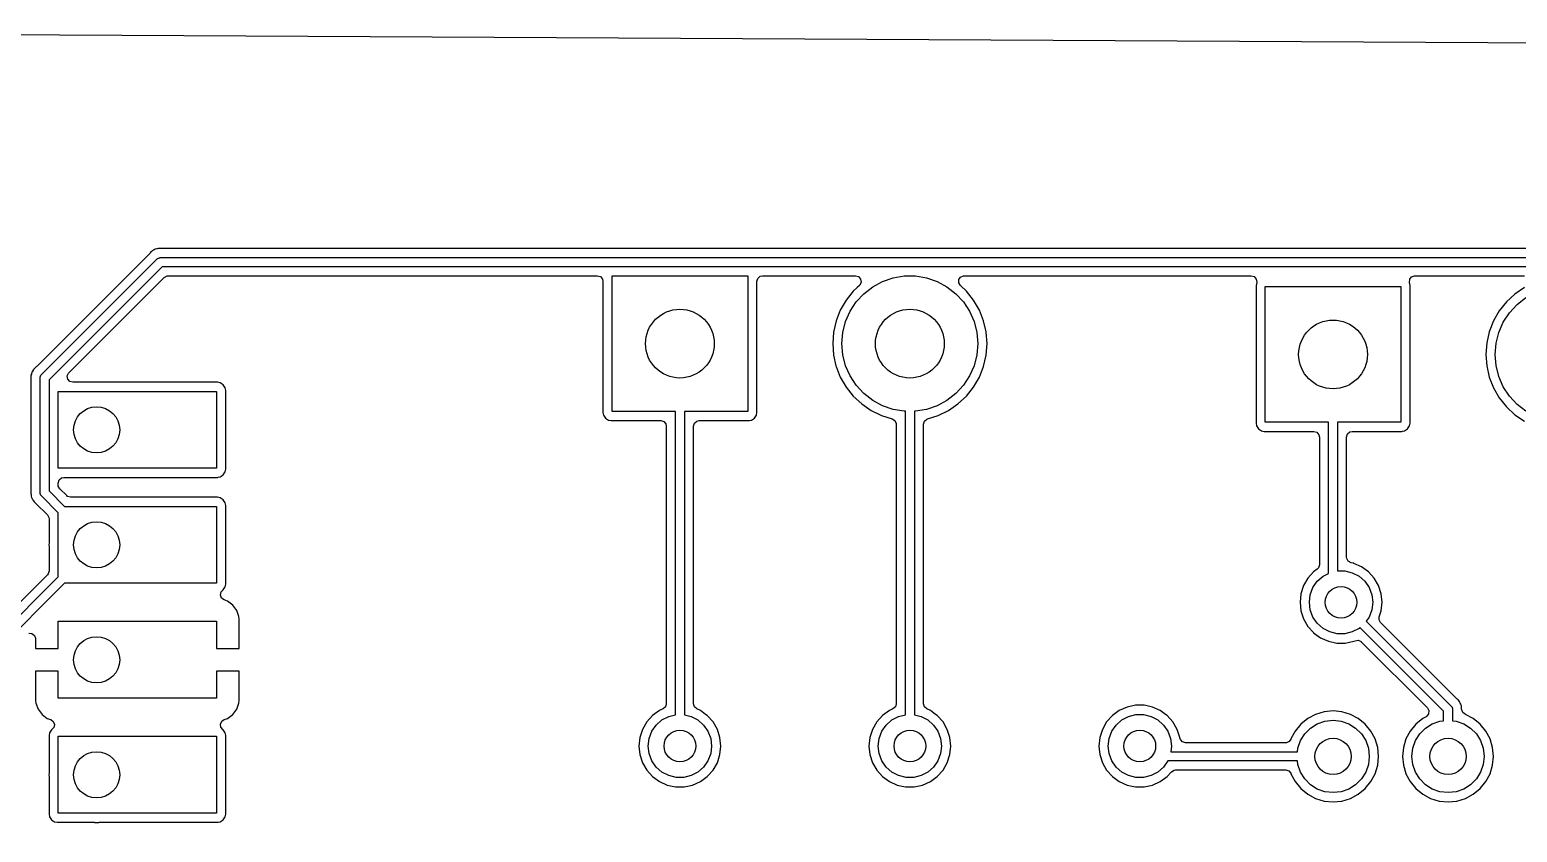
# Model space of a CAD drawing. Extents: x 148 to 304, y -194 to -124.
# Drawn here: x 171.36 to 204.22, y -141.27 to -123.55 of the extents above; entities that cross this region are included whole.
import ezdxf

# ---------------------------------------------------------------- set-up
doc = ezdxf.new("R2010")
doc.units = 0
doc.layers.add('BLACK', color=7, linetype='CONTINUOUS')

msp = doc.modelspace()

# ---------------------------------------------------------------- linework, layer by layer
at = {"layer": 'BLACK', "linetype": 'CONTINUOUS'}
for p, q in [((151.353963, -123.545501), (260.481167, -124.12907)), ((174.022949, -128.475398), (174.011679, -128.488348)), ((174.039048, -128.45408), (174.022949, -128.475398)), ((174.044942, -128.450431), (174.039048, -128.45408)), ((174.067336, -128.432693), (174.044942, -128.450431)), ((174.072237, -128.427792), (174.067336, -128.432693)), ((174.096674, -128.417001), (174.072237, -128.427792)), ((174.111854, -128.409), (174.096674, -128.417001)), ((174.134566, -128.394939), (174.111854, -128.409)), ((174.134572, -128.394936), (174.134566, -128.394939)), ((174.141379, -128.393664), (174.134572, -128.394936)), ((174.168665, -128.385215), (174.141379, -128.393664)), ((174.175006, -128.382415), (174.168665, -128.385215)), ((174.175007, -128.382415), (174.175006, -128.382415)), ((174.201696, -128.381181), (174.175007, -128.382415)), ((174.212332, -128.379947), (174.201696, -128.381181)), ((174.217151, -128.3795), (174.212332, -128.379947)), ((174.217156, -128.3795), (174.217151, -128.3795)), ((174.235196, -128.3795), (174.217156, -128.3795)), ((174.240921, -128.379368), (174.235196, -128.3795)), ((174.246973, -128.379088), (174.240921, -128.379368)), ((174.287236, -128.377227), (174.246973, -128.379088)), ((174.287239, -128.377227), (174.287236, -128.377227)), ((174.295011, -128.378311), (174.287239, -128.377227)), ((174.312139, -128.3795), (174.295011, -128.378311)), ((216.195195, -128.3795), (174.312139, -128.3795)), ((174.011679, -128.488348), (171.524986, -130.975041)), ((171.619289, -131.164289), (174.17429, -128.609289)), ((174.286421, -128.78), (171.79, -131.276421)), ((174.17429, -128.609289), (174.181477, -128.605626)), ((174.181477, -128.605626), (174.186221, -128.599098)), ((174.186221, -128.599098), (174.20849, -128.591862)), ((174.20849, -128.591862), (174.229357, -128.58123)), ((174.229357, -128.58123), (174.237328, -128.582492)), ((174.237328, -128.582492), (174.245, -128.58)), ((174.245, -128.58), (216.205, -128.58)), ((215.963578, -128.78), (174.286421, -128.78)), ((172.227152, -131.122819), (174.333153, -129.016819)), ((174.333153, -129.016819), (174.394476, -128.983334)), ((174.394476, -128.983334), (174.420834, -128.9805)), ((174.420834, -128.9805), (183.9005, -128.9805)), ((183.9005, -128.9805), (183.967539, -129.000185)), ((183.967539, -129.000185), (184.013294, -129.052989)), ((184.013294, -129.052989), (184.0245, -129.1045)), ((184.0245, -129.1045), (184.0245, -131.999752)), ((184.225, -131.98), (184.225, -128.98)), ((184.225, -128.98), (187.225, -128.98)), ((187.225, -128.98), (187.225, -131.98)), ((187.4255, -129.1045), (187.445185, -129.037461)), ((187.4255, -131.99975), (187.4255, -129.1045)), ((187.445185, -129.037461), (187.497989, -128.991706)), ((187.497989, -128.991706), (187.5495, -128.9805)), ((187.5495, -128.9805), (189.605031, -128.9805)), ((189.605031, -128.9805), (189.67207, -129.000185)), ((189.67207, -129.000185), (189.717825, -129.052989)), ((189.727769, -129.122147), (189.698744, -129.185703)), ((189.717825, -129.052989), (189.727769, -129.122147)), ((189.984578, -129.22425), (190.202457, -129.10634)), ((190.202457, -129.10634), (190.436772, -129.0259)), ((190.436772, -129.0259), (190.681131, -128.985123)), ((190.681131, -128.985123), (190.928869, -128.985123)), ((190.928869, -128.985123), (191.173228, -129.0259)), ((191.173228, -129.0259), (191.407543, -129.10634)), ((191.407543, -129.10634), (191.625422, -129.22425)), ((191.884873, -129.135371), (191.887248, -129.065541)), ((191.920626, -129.195397), (191.884873, -129.135371)), ((191.887248, -129.065541), (191.926998, -129.008081)), ((191.926998, -129.008081), (191.991504, -128.981233)), ((191.991504, -128.981233), (192.004969, -128.9805)), ((192.004969, -128.9805), (198.345534, -128.9805)), ((198.345534, -128.9805), (198.412573, -129.000185)), ((198.412573, -129.000185), (198.458328, -129.052989)), ((198.467151, -129.128691), (198.45318, -129.198927)), ((198.458328, -129.052989), (198.468272, -129.122147)), ((198.468272, -129.122147), (198.467151, -129.128691)), ((201.840209, -129.128691), (201.846436, -129.059099)), ((201.854179, -129.198927), (201.840209, -129.128691)), ((201.846436, -129.059099), (201.889299, -129.003922)), ((201.889299, -129.003922), (201.955189, -128.980678)), ((201.955189, -128.980678), (201.961826, -128.9805)), ((201.961826, -128.9805), (204.380517, -128.9805)), ((189.55495, -129.320123), (189.396041, -129.519388)), ((189.554951, -129.320121), (189.55495, -129.320123)), ((189.639285, -129.241872), (189.554951, -129.320121)), ((189.621289, -129.558681), (189.789078, -129.376414)), ((189.68938, -129.19539), (189.639285, -129.241872)), ((189.698744, -129.185703), (189.68938, -129.19539)), ((189.789078, -129.376414), (189.984578, -129.22425)), ((191.625422, -129.22425), (191.820922, -129.376414)), ((191.820922, -129.376414), (191.988711, -129.558681)), ((192.05505, -129.320123), (191.920626, -129.195397)), ((192.213959, -129.519388), (192.05505, -129.320123)), ((198.45318, -129.198927), (198.45318, -132.238432)), ((198.65368, -132.21868), (198.65368, -129.21868)), ((198.65368, -129.21868), (201.65368, -129.21868)), ((201.65368, -129.21868), (201.65368, -132.21868)), ((201.85418, -129.198929), (201.854179, -129.198927)), ((201.85418, -132.23843), (201.85418, -129.198929)), ((204.170462, -129.385448), (203.983632, -129.558801)), ((204.38105, -129.241872), (204.170462, -129.385448)), ((204.217758, -129.615094), (204.413258, -129.46293)), ((189.268608, -129.740109), (189.175492, -129.977362)), ((189.396041, -129.519388), (189.268608, -129.740109)), ((189.386274, -129.992951), (189.485789, -129.766079)), ((189.485789, -129.766079), (189.621289, -129.558681)), ((191.988711, -129.558681), (192.124211, -129.766079)), ((192.124211, -129.766079), (192.223726, -129.992951)), ((192.341393, -129.740112), (192.213959, -129.519388)), ((192.434508, -129.977363), (192.341393, -129.740112)), ((203.824721, -129.758068), (203.697288, -129.978789)), ((203.98363, -129.558803), (203.824721, -129.758068)), ((203.914469, -130.004759), (204.049969, -129.797361)), ((203.983632, -129.558801), (203.98363, -129.558803)), ((204.049969, -129.797361), (204.217758, -129.615094)), ((189.17549, -129.977369), (189.118777, -130.225845)), ((189.175492, -129.977362), (189.17549, -129.977369)), ((189.325458, -130.233108), (189.386274, -129.992951)), ((192.223726, -129.992951), (192.284542, -130.233108)), ((192.488986, -130.216049), (192.434508, -129.977363)), ((203.697288, -129.978789), (203.604172, -130.216042)), ((203.814954, -130.231631), (203.914469, -130.004759)), ((189.118777, -130.225845), (189.099732, -130.479995)), ((189.305, -130.48), (189.325458, -130.233108)), ((192.284542, -130.233108), (192.305, -130.48)), ((192.491222, -130.225845), (192.488986, -130.216049)), ((192.509946, -130.475706), (192.491222, -130.225845)), ((203.60417, -130.216049), (203.547457, -130.464525)), ((203.604172, -130.216042), (203.60417, -130.216049)), ((203.754138, -130.471788), (203.814954, -130.231631)), ((189.099732, -130.479995), (189.099732, -130.480004)), ((189.099732, -130.480004), (189.118777, -130.734154)), ((189.118777, -130.734154), (189.173254, -130.972834)), ((189.325458, -130.726892), (189.305, -130.48)), ((189.386274, -130.967049), (189.325458, -130.726892)), ((192.284542, -130.726892), (192.223726, -130.967049)), ((192.305, -130.48), (192.284542, -130.726892)), ((192.434508, -130.982637), (192.491222, -130.734157)), ((192.491222, -130.734157), (192.510268, -130.48)), ((192.510268, -130.48), (192.509946, -130.475706)), ((203.547457, -130.464525), (203.528412, -130.718675)), ((203.528412, -130.718675), (203.528412, -130.718684)), ((203.528412, -130.718684), (203.547457, -130.972834)), ((203.73368, -130.71868), (203.754138, -130.471788)), ((203.754138, -130.965572), (203.73368, -130.71868)), ((171.410343, -131.11152), (171.404228, -131.137517)), ((171.410345, -131.111515), (171.410343, -131.11152)), ((171.414259, -131.105802), (171.410345, -131.111515)), ((171.427578, -131.080533), (171.414259, -131.105802)), ((171.430083, -131.074067), (171.427578, -131.080533)), ((171.448085, -131.054319), (171.430083, -131.074066)), ((171.430083, -131.074066), (171.430083, -131.074067)), ((171.454746, -131.045911), (171.448085, -131.054319)), ((171.457827, -131.0422), (171.454746, -131.045911)), ((171.470574, -131.029453), (171.457827, -131.0422)), ((171.474522, -131.025318), (171.470574, -131.029453)), ((171.505767, -130.991044), (171.474522, -131.025318)), ((171.512035, -130.986312), (171.505767, -130.991044)), ((171.524986, -130.975041), (171.512035, -130.986312)), ((189.173254, -130.972834), (189.175492, -130.982637)), ((189.175492, -130.982637), (189.268607, -131.219888)), ((189.485789, -131.193921), (189.386274, -130.967049)), ((192.223726, -130.967049), (192.124211, -131.193921)), ((192.341393, -131.219888), (192.434508, -130.982637)), ((203.547457, -130.972834), (203.604072, -131.220882)), ((203.814954, -131.205729), (203.754138, -130.965572)), ((171.386206, -131.214141), (171.384621, -131.220877)), ((171.384621, -131.220877), (171.384621, -131.220882)), ((171.384621, -131.220882), (171.388311, -131.247333)), ((171.3895, -131.185751), (171.386206, -131.214141)), ((171.388311, -131.247333), (171.3895, -131.264464)), ((171.399151, -131.153913), (171.3895, -131.178826)), ((171.3895, -131.178826), (171.3895, -131.185751)), ((171.3895, -131.264464), (171.3895, -133.707861)), ((171.404228, -131.137517), (171.399151, -131.153913)), ((171.59, -131.235), (171.592493, -131.227326)), ((171.59, -133.775), (171.59, -131.235)), ((171.591231, -131.219357), (171.601861, -131.198492)), ((171.592493, -131.227326), (171.591231, -131.219357)), ((171.601861, -131.198492), (171.609098, -131.176221)), ((171.609098, -131.176221), (171.615626, -131.171478)), ((171.615626, -131.171478), (171.619289, -131.164289)), ((171.79, -131.276421), (171.79, -133.733578)), ((172.192095, -131.192853), (172.22112, -131.129297)), ((172.202039, -131.262011), (172.192095, -131.192853)), ((172.247794, -131.314815), (172.202039, -131.262011)), ((172.22112, -131.129297), (172.227152, -131.122819)), ((172.314833, -131.3345), (172.247794, -131.314815)), ((172.782299, -131.3345), (172.314833, -131.3345)), ((172.794453, -131.333903), (172.782299, -131.3345)), ((172.84, -131.329417), (172.794453, -131.333903)), ((172.885547, -131.333903), (172.84, -131.329417)), ((172.897701, -131.3345), (172.885547, -131.333903)), ((175.509748, -131.3345), (172.897701, -131.3345)), ((175.509752, -131.3345), (175.509748, -131.3345)), ((175.568229, -131.346131), (175.509752, -131.3345)), ((175.56823, -131.346132), (175.568229, -131.346131)), ((175.634552, -131.390447), (175.56823, -131.346132)), ((175.678867, -131.456769), (175.634552, -131.390447)), ((189.268607, -131.219888), (189.396041, -131.440612)), ((189.396041, -131.440612), (189.55495, -131.639877)), ((189.621289, -131.401319), (189.485789, -131.193921)), ((189.789078, -131.583586), (189.621289, -131.401319)), ((191.988711, -131.401319), (191.820922, -131.583586)), ((192.124211, -131.193921), (191.988711, -131.401319)), ((192.05505, -131.639877), (192.213959, -131.440612)), ((192.213959, -131.440612), (192.341393, -131.219888)), ((203.604072, -131.220882), (203.604172, -131.221317)), ((203.604172, -131.221317), (203.697287, -131.458568)), ((203.914469, -131.432601), (203.814954, -131.205729)), ((204.049969, -131.639999), (203.914469, -131.432601)), ((171.99, -133.235), (171.99, -131.535)), ((171.99, -131.535), (175.49, -131.535)), ((175.49, -131.535), (175.49, -133.235)), ((175.678868, -131.45677), (175.678867, -131.456769)), ((175.690499, -131.515247), (175.678868, -131.45677)), ((175.6905, -131.515249), (175.690499, -131.515247)), ((175.6905, -133.25475), (175.6905, -131.515249)), ((189.55495, -131.639877), (189.741783, -131.813232)), ((189.984578, -131.73575), (189.789078, -131.583586)), ((190.202457, -131.85366), (189.984578, -131.73575)), ((191.625422, -131.73575), (191.407543, -131.85366)), ((191.820922, -131.583586), (191.625422, -131.73575)), ((191.868217, -131.813232), (192.05505, -131.639877)), ((203.697287, -131.458568), (203.824721, -131.679292)), ((203.824721, -131.679292), (203.98363, -131.878557)), ((204.217758, -131.822266), (204.049969, -131.639999)), ((184.0245, -131.999752), (184.036131, -132.058229)), ((184.036131, -132.058229), (184.036132, -132.05823)), ((184.036132, -132.05823), (184.080447, -132.124552)), ((185.625, -131.98), (184.225, -131.98)), ((185.625, -138.678955), (185.625, -131.98)), ((187.225, -131.98), (185.825, -131.98)), ((185.825, -131.98), (185.825, -138.678955)), ((187.369552, -132.124552), (187.413867, -132.058231)), ((187.413867, -132.058231), (187.413867, -132.058229)), ((187.413867, -132.058229), (187.413868, -132.058229)), ((187.413868, -132.058229), (187.425499, -131.999752)), ((187.425499, -131.999752), (187.4255, -131.99975)), ((189.741783, -131.813232), (189.952366, -131.956805)), ((189.952366, -131.956805), (189.952371, -131.956807)), ((189.952371, -131.956807), (189.952372, -131.956808)), ((189.952372, -131.956808), (189.952373, -131.956809)), ((189.952373, -131.956809), (190.149856, -132.051911)), ((190.149856, -132.051911), (190.181996, -132.067389)), ((190.181996, -132.067389), (190.417051, -132.139894)), ((190.436772, -131.9341), (190.202457, -131.85366)), ((190.681131, -131.974877), (190.436772, -131.9341)), ((190.705, -131.974877), (190.681131, -131.974877)), ((190.705, -138.678955), (190.705, -131.974877)), ((190.928869, -131.974877), (190.905, -131.974877)), ((190.905, -131.974877), (190.905, -138.678955)), ((191.173228, -131.9341), (190.928869, -131.974877)), ((191.407543, -131.85366), (191.173228, -131.9341)), ((191.192942, -132.139895), (191.428004, -132.067389)), ((191.428004, -132.067389), (191.657634, -131.956805)), ((191.657634, -131.956805), (191.868217, -131.813232)), ((203.98363, -131.878557), (204.170463, -132.051912)), ((204.170463, -132.051912), (204.381046, -132.195485)), ((204.413258, -131.97443), (204.217758, -131.822266)), ((184.080447, -132.124552), (184.146769, -132.168867)), ((184.146769, -132.168867), (184.14677, -132.168868)), ((184.14677, -132.168868), (184.205247, -132.180499)), ((184.205247, -132.180499), (184.20525, -132.1805)), ((184.20525, -132.1805), (184.205252, -132.1805)), ((184.205252, -132.1805), (185.3005, -132.1805)), ((185.3005, -132.1805), (185.367539, -132.200185)), ((185.367539, -132.200185), (185.413294, -132.252989)), ((185.413294, -132.252989), (185.4245, -132.3045)), ((185.4245, -132.3045), (185.4245, -138.437545)), ((186.0255, -132.3045), (186.045185, -132.237461)), ((186.0255, -138.437545), (186.0255, -132.3045)), ((186.045185, -132.237461), (186.097989, -132.191706)), ((186.097989, -132.191706), (186.1495, -132.1805)), ((186.1495, -132.1805), (187.24475, -132.1805)), ((187.24475, -132.1805), (187.244751, -132.180499)), ((187.244751, -132.180499), (187.259568, -132.177552)), ((187.259568, -132.177552), (187.303229, -132.168868)), ((187.303229, -132.168868), (187.303229, -132.168867)), ((187.303229, -132.168867), (187.303231, -132.168867)), ((187.303231, -132.168867), (187.369552, -132.124552)), ((190.417051, -132.139894), (190.475309, -132.178463)), ((190.475309, -132.178463), (190.503467, -132.242408)), ((190.503467, -132.242408), (190.5045, -132.258384)), ((190.5045, -132.258384), (190.5045, -138.437545)), ((191.1055, -132.258384), (191.125185, -132.191345)), ((191.1055, -138.437545), (191.1055, -132.258384)), ((191.125185, -132.191345), (191.177989, -132.14559)), ((191.177989, -132.14559), (191.192942, -132.139895)), ((198.45318, -132.238432), (198.464811, -132.296909)), ((198.464811, -132.296909), (198.464812, -132.29691)), ((198.464812, -132.29691), (198.509127, -132.363232)), ((198.509127, -132.363232), (198.575449, -132.407547)), ((198.575449, -132.407547), (198.57545, -132.407548)), ((198.57545, -132.407548), (198.633927, -132.419179)), ((198.633927, -132.419179), (198.63393, -132.41918)), ((198.63393, -132.41918), (198.633932, -132.41918)), ((198.633932, -132.41918), (199.72918, -132.41918)), ((200.05368, -132.21868), (198.65368, -132.21868)), ((199.72918, -132.41918), (199.796219, -132.438865)), ((200.05368, -135.555235), (200.05368, -132.21868)), ((201.65368, -132.21868), (200.25368, -132.21868)), ((200.25368, -132.21868), (200.25368, -135.500104)), ((200.526669, -132.430386), (200.57818, -132.41918)), ((200.57818, -132.41918), (201.67343, -132.41918)), ((201.67343, -132.41918), (201.673431, -132.419179)), ((201.673431, -132.419179), (201.688248, -132.416232)), ((201.688248, -132.416232), (201.731909, -132.407548)), ((201.731909, -132.407548), (201.731909, -132.407547)), ((201.731909, -132.407547), (201.731911, -132.407547)), ((201.731911, -132.407547), (201.798232, -132.363232)), ((201.798232, -132.363232), (201.842547, -132.296911)), ((201.842547, -132.296911), (201.842547, -132.296909)), ((201.842547, -132.296909), (201.842548, -132.296909)), ((201.842548, -132.296909), (201.854179, -132.238432)), ((201.854179, -132.238432), (201.85418, -132.23843)), ((199.796219, -132.438865), (199.841974, -132.491669)), ((199.841974, -132.491669), (199.85318, -132.54318)), ((199.85318, -132.54318), (199.85318, -135.36517)), ((200.45418, -132.54318), (200.473865, -132.476141)), ((200.45418, -135.200364), (200.45418, -132.54318)), ((200.473865, -132.476141), (200.526669, -132.430386)), ((175.49, -133.235), (171.99, -133.235)), ((175.568231, -133.423867), (175.634552, -133.379552)), ((175.634552, -133.379552), (175.678867, -133.313231)), ((175.678867, -133.313231), (175.678867, -133.313229)), ((175.678867, -133.313229), (175.678868, -133.313229)), ((175.678868, -133.313229), (175.690499, -133.254752)), ((175.690499, -133.254752), (175.6905, -133.25475)), ((171.388312, -133.724988), (171.387227, -133.732765)), ((171.387227, -133.732765), (171.389368, -133.779079)), ((171.3895, -133.707861), (171.388312, -133.724988)), ((171.79, -133.733578), (172.131422, -134.075)), ((171.9905, -133.5595), (172.010185, -133.492461)), ((171.9905, -133.599167), (171.9905, -133.5595)), ((171.993334, -133.625525), (171.9905, -133.599167)), ((172.026819, -133.686848), (171.993334, -133.625525)), ((172.010185, -133.492461), (172.062989, -133.446706)), ((172.178152, -133.838181), (172.026819, -133.686848)), ((172.062989, -133.446706), (172.1145, -133.4355)), ((172.1145, -133.4355), (172.782299, -133.4355)), ((172.782299, -133.4355), (172.794453, -133.436097)), ((172.794453, -133.436097), (172.84, -133.440583)), ((172.84, -133.440583), (172.885547, -133.436097)), ((172.885547, -133.436097), (172.897701, -133.4355)), ((172.897701, -133.4355), (175.50975, -133.4355)), ((175.50975, -133.4355), (175.509751, -133.435499)), ((175.509751, -133.435499), (175.524568, -133.432552)), ((175.524568, -133.432552), (175.568229, -133.423868)), ((175.568229, -133.423868), (175.568229, -133.423867)), ((175.568229, -133.423867), (175.568231, -133.423867)), ((171.389368, -133.779079), (171.3895, -133.784804)), ((171.3895, -133.784804), (171.3895, -133.802842)), ((171.3895, -133.802842), (171.389947, -133.807671)), ((171.389947, -133.807671), (171.391181, -133.818305)), ((171.391181, -133.818305), (171.392415, -133.844992)), ((171.392415, -133.844992), (171.392416, -133.844997)), ((171.392416, -133.844997), (171.395214, -133.851334)), ((171.395214, -133.851334), (171.403664, -133.87862)), ((171.403664, -133.87862), (171.404937, -133.885429)), ((171.404937, -133.885429), (171.404937, -133.88543)), ((171.404937, -133.88543), (171.404939, -133.885433)), ((171.404939, -133.885433), (171.419001, -133.908146)), ((171.419001, -133.908146), (171.426997, -133.923315)), ((171.426997, -133.923315), (171.437794, -133.947765)), ((171.437794, -133.947765), (171.437795, -133.947766)), ((171.437795, -133.947766), (171.437796, -133.947768)), ((171.437796, -133.947768), (171.442689, -133.952661)), ((171.442689, -133.952661), (171.460435, -133.975065)), ((171.460435, -133.975065), (171.464077, -133.980948)), ((171.464077, -133.980948), (171.464079, -133.98095)), ((171.464079, -133.98095), (171.46408, -133.980951)), ((171.46408, -133.980951), (171.464081, -133.980952)), ((171.464081, -133.980952), (171.485028, -133.99677)), ((171.485028, -133.99677), (171.485396, -133.997048)), ((171.485396, -133.997048), (171.49835, -134.008321)), ((171.49835, -134.008321), (171.753181, -134.263152)), ((171.592493, -133.782673), (171.59, -133.775)), ((171.591231, -133.790643), (171.592493, -133.782673)), ((171.601861, -133.811507), (171.591231, -133.790643)), ((171.609098, -133.833779), (171.601861, -133.811507)), ((171.615626, -133.838521), (171.609098, -133.833779)), ((171.619289, -133.845711), (171.615626, -133.838521)), ((171.99, -134.216421), (171.619289, -133.845711)), ((172.198794, -133.854815), (172.178152, -133.838181)), ((172.265833, -133.8745), (172.198794, -133.854815)), ((172.782299, -133.8745), (172.265833, -133.8745)), ((172.794453, -133.873903), (172.782299, -133.8745)), ((172.84, -133.869417), (172.794453, -133.873903)), ((172.885547, -133.873903), (172.84, -133.869417)), ((172.897701, -133.8745), (172.885547, -133.873903)), ((175.509748, -133.8745), (172.897701, -133.8745)), ((175.509752, -133.8745), (175.509748, -133.8745)), ((175.568229, -133.886131), (175.509752, -133.8745)), ((175.56823, -133.886132), (175.568229, -133.886131)), ((175.634552, -133.930447), (175.56823, -133.886132)), ((175.678867, -133.996769), (175.634552, -133.930447)), ((175.678868, -133.99677), (175.678867, -133.996769)), ((175.690499, -134.055247), (175.678868, -133.99677)), ((175.6905, -134.055249), (175.690499, -134.055247)), ((175.6905, -135.79475), (175.6905, -134.055249)), ((171.753181, -134.263152), (171.786666, -134.324475)), ((171.786666, -134.324475), (171.7895, -134.350833)), ((171.7895, -134.350833), (171.7895, -134.867299)), ((171.99, -135.633578), (171.99, -134.216421)), ((172.131422, -134.075), (175.49, -134.075)), ((175.49, -134.075), (175.49, -135.775)), ((171.788903, -134.879453), (171.784417, -134.924999)), ((171.784417, -134.924999), (171.788903, -134.970545)), ((171.7895, -134.867299), (171.788903, -134.879453)), ((171.788903, -134.970545), (171.7895, -134.982699)), ((171.7895, -134.982699), (171.7895, -135.499166)), ((199.85318, -135.36517), (199.833495, -135.432209)), ((200.457141, -135.227298), (200.45418, -135.200364)), ((200.490917, -135.288461), (200.457141, -135.227298)), ((200.552399, -135.321654), (200.490917, -135.288461)), ((200.609802, -135.333855), (200.552399, -135.321654)), ((200.609807, -135.333857), (200.609802, -135.333855)), ((200.782729, -135.410848), (200.609807, -135.333857)), ((171.753181, -135.586847), (162.699986, -144.640041)), ((162.794289, -144.829289), (171.99, -135.633578)), ((171.769815, -135.566205), (171.753181, -135.586847)), ((171.7895, -135.499166), (171.769815, -135.566205)), ((199.597466, -135.662785), (199.502821, -135.826715)), ((199.724129, -135.522111), (199.597466, -135.662785)), ((199.802065, -135.465488), (199.724129, -135.522111)), ((199.833495, -135.432209), (199.802065, -135.465488)), ((199.806042, -135.730814), (199.932355, -135.618911)), ((199.932355, -135.618911), (200.05368, -135.555235)), ((200.25368, -135.500104), (200.414376, -135.500104)), ((200.414376, -135.500104), (200.578223, -135.540489)), ((200.578223, -135.540489), (200.727645, -135.618911)), ((200.727645, -135.618911), (200.853958, -135.730814)), ((200.782734, -135.410851), (200.782729, -135.410848)), ((200.93587, -135.522111), (200.782734, -135.410851)), ((200.935871, -135.522112), (200.93587, -135.522111)), ((201.062533, -135.662784), (200.935871, -135.522112)), ((201.157179, -135.826716), (201.062533, -135.662784)), ((172.131421, -135.775), (162.965, -144.941421)), ((175.49, -135.775), (172.131421, -135.775)), ((175.574031, -136.035327), (175.588883, -135.967054)), ((175.598448, -136.100791), (175.574031, -136.035327)), ((175.588883, -135.967054), (175.628826, -135.923377)), ((175.628826, -135.923377), (175.634552, -135.919552)), ((175.634552, -135.919552), (175.678867, -135.853231)), ((175.678867, -135.853231), (175.678867, -135.853229)), ((175.678867, -135.853229), (175.678868, -135.853229)), ((175.678868, -135.853229), (175.690499, -135.794752)), ((175.690499, -135.794752), (175.6905, -135.79475)), ((199.444326, -136.006744), (199.42454, -136.195)), ((199.444327, -136.00674), (199.444326, -136.006744)), ((199.502818, -135.826722), (199.444327, -136.00674)), ((199.502821, -135.826715), (199.502818, -135.826722)), ((199.63, -136.195), (199.650341, -136.027479)), ((199.650341, -136.027479), (199.710181, -135.869694)), ((199.710181, -135.869694), (199.806042, -135.730814)), ((200.853958, -135.730814), (200.949819, -135.869694)), ((200.949819, -135.869694), (201.009659, -136.027479)), ((201.009659, -136.027479), (201.03, -136.195)), ((201.215674, -136.006744), (201.157179, -135.826716)), ((201.23546, -136.195), (201.215674, -136.006744)), ((175.654381, -136.142663), (175.598448, -136.100791)), ((175.732087, -136.171646), (175.654381, -136.142663)), ((175.732093, -136.171649), (175.732087, -136.171646)), ((175.847187, -136.257809), (175.732093, -136.171649)), ((175.84719, -136.257812), (175.847187, -136.257809)), ((175.93335, -136.372906), (175.84719, -136.257812)), ((199.42454, -136.195), (199.444326, -136.383256)), ((199.650341, -136.362521), (199.63, -136.195)), ((199.710181, -136.520306), (199.650341, -136.362521)), ((201.009659, -136.362521), (200.949819, -136.520306)), ((201.03, -136.195), (201.009659, -136.362521)), ((201.215674, -136.383256), (201.23546, -136.195)), ((171.99, -137.215), (171.99, -136.615)), ((171.99, -136.615), (175.49, -136.615)), ((175.49, -136.615), (175.49, -137.215)), ((175.933354, -136.372913), (175.93335, -136.372906)), ((175.983596, -136.50762), (175.933354, -136.372913)), ((175.983598, -136.507627), (175.983596, -136.50762)), ((175.989999, -136.567155), (175.983598, -136.507627)), ((175.99, -136.567172), (175.989999, -136.567155)), ((175.99, -137.215), (175.99, -136.567172)), ((199.444326, -136.383256), (199.444327, -136.383259)), ((199.444327, -136.383259), (199.502818, -136.563277)), ((199.502818, -136.563277), (199.502821, -136.563284)), ((199.502821, -136.563284), (199.597467, -136.727216)), ((199.806042, -136.659186), (199.710181, -136.520306)), ((199.932355, -136.771089), (199.806042, -136.659186)), ((200.949819, -136.520306), (200.887301, -136.610879)), ((200.887301, -136.610879), (202.76439, -138.487969)), ((201.169105, -136.581296), (201.172339, -136.516624)), ((201.20259, -136.642619), (201.169105, -136.581296)), ((201.172339, -136.516624), (201.215674, -136.383256)), ((202.885328, -138.325357), (201.20259, -136.642619)), ((171.339642, -136.878167), (171.409334, -136.883151)), ((171.409334, -136.883151), (171.465267, -136.925023)), ((171.465267, -136.925023), (171.489684, -136.990487)), ((171.489684, -136.990487), (171.49, -136.999333)), ((171.49, -136.999333), (171.49, -137.215)), ((199.597467, -136.727216), (199.71908, -136.86228)), ((199.71908, -136.86228), (199.724129, -136.867888)), ((199.724129, -136.867888), (199.877265, -136.979148)), ((199.877265, -136.979148), (199.87727, -136.979151)), ((199.87727, -136.979151), (200.050192, -137.056142)), ((200.081777, -136.849511), (199.932355, -136.771089)), ((200.245624, -136.889896), (200.081777, -136.849511)), ((200.414376, -136.889896), (200.245624, -136.889896)), ((200.578223, -136.849511), (200.414376, -136.889896)), ((200.727645, -136.771089), (200.578223, -136.849511)), ((200.747275, -136.753697), (200.727645, -136.771089)), ((202.59368, -138.600101), (200.747275, -136.753697)), ((171.49, -137.215), (171.99, -137.215)), ((175.49, -137.215), (175.99, -137.215)), ((200.050192, -137.056142), (200.050197, -137.056144)), ((200.050197, -137.056144), (200.235354, -137.0955)), ((200.235354, -137.0955), (200.235355, -137.0955)), ((200.235355, -137.0955), (200.424644, -137.0955)), ((200.424644, -137.0955), (200.424646, -137.0955)), ((200.424646, -137.0955), (200.609803, -137.056144)), ((200.609803, -137.056144), (200.640144, -137.042634)), ((200.640144, -137.042634), (200.709394, -137.033349)), ((200.709394, -137.033349), (200.772671, -137.062977)), ((200.772671, -137.062977), (200.778262, -137.068233)), ((200.778262, -137.068233), (202.236959, -138.52693)), ((171.49, -137.715), (171.49, -138.362844)), ((171.99, -137.715), (171.49, -137.715)), ((171.99, -138.315), (171.99, -137.715)), ((175.99, -137.715), (175.49, -137.715)), ((175.49, -137.715), (175.49, -138.315)), ((175.99, -138.362827), (175.99, -137.715)), ((175.49, -138.315), (171.99, -138.315)), ((202.898282, -138.33663), (202.885328, -138.325357)), ((202.919597, -138.352726), (202.898282, -138.33663)), ((171.49, -138.362844), (171.496401, -138.422372)), ((171.496401, -138.422372), (171.496403, -138.422379)), ((171.496403, -138.422379), (171.546645, -138.557086)), ((171.546645, -138.557086), (171.546649, -138.557093)), ((171.546649, -138.557093), (171.632809, -138.672187)), ((171.632809, -138.672187), (171.632812, -138.67219)), ((171.632812, -138.67219), (171.747906, -138.75835)), ((175.732093, -138.75835), (175.847187, -138.67219)), ((175.847187, -138.67219), (175.84719, -138.672187)), ((175.84719, -138.672187), (175.93335, -138.557093)), ((175.93335, -138.557093), (175.933354, -138.557086)), ((175.933354, -138.557086), (175.983596, -138.422379)), ((175.983596, -138.422379), (175.983598, -138.422372)), ((175.983598, -138.422372), (175.989999, -138.362844)), ((175.989999, -138.362844), (175.99, -138.362827)), ((185.272265, -138.585851), (185.119129, -138.697111)), ((185.27227, -138.585848), (185.272265, -138.585851)), ((185.350936, -138.550824), (185.27227, -138.585848)), ((185.352011, -138.550339), (185.350936, -138.550824)), ((185.404815, -138.504584), (185.352011, -138.550339)), ((185.4245, -138.437545), (185.404815, -138.504584)), ((186.025506, -138.438725), (186.0255, -138.437545)), ((186.045827, -138.505574), (186.025506, -138.438725)), ((186.099064, -138.550824), (186.045827, -138.505574)), ((186.177729, -138.585848), (186.099064, -138.550824)), ((186.177734, -138.585851), (186.177729, -138.585848)), ((186.293373, -138.669868), (186.177734, -138.585851)), ((186.330871, -138.697112), (186.293373, -138.669868)), ((190.352265, -138.585851), (190.199129, -138.697111)), ((190.35227, -138.585848), (190.352265, -138.585851)), ((190.430936, -138.550824), (190.35227, -138.585848)), ((190.432011, -138.550339), (190.430936, -138.550824)), ((190.484815, -138.504584), (190.432011, -138.550339)), ((190.5045, -138.437545), (190.484815, -138.504584)), ((191.105506, -138.438725), (191.1055, -138.437545)), ((191.125827, -138.505574), (191.105506, -138.438725)), ((191.179064, -138.550824), (191.125827, -138.505574)), ((191.257729, -138.585848), (191.179064, -138.550824)), ((191.257734, -138.585851), (191.257729, -138.585848)), ((191.373373, -138.669868), (191.257734, -138.585851)), ((191.410871, -138.697112), (191.373373, -138.669868)), ((195.432265, -138.585851), (195.279129, -138.697111)), ((195.43227, -138.585848), (195.432265, -138.585851)), ((195.605192, -138.508857), (195.43227, -138.585848)), ((195.605197, -138.508855), (195.605192, -138.508857)), ((195.757897, -138.476398), (195.605197, -138.508855)), ((195.790354, -138.4695), (195.757897, -138.476398)), ((195.979646, -138.4695), (195.790354, -138.4695)), ((196.019001, -138.477865), (195.979646, -138.4695)), ((196.164802, -138.508855), (196.019001, -138.477865)), ((196.164807, -138.508857), (196.164802, -138.508855)), ((196.337729, -138.585848), (196.164807, -138.508857)), ((196.337734, -138.585851), (196.337729, -138.585848)), ((196.453373, -138.669868), (196.337734, -138.585851)), ((196.490871, -138.697112), (196.453373, -138.669868)), ((199.768946, -138.669868), (199.595147, -138.762766)), ((199.95755, -138.612655), (199.768946, -138.669868)), ((200.15368, -138.593339), (199.95755, -138.612655)), ((200.349809, -138.612655), (200.15368, -138.593339)), ((200.349812, -138.612656), (200.349809, -138.612655)), ((200.538407, -138.669866), (200.349812, -138.612656)), ((200.538413, -138.669868), (200.538407, -138.669866)), ((200.712212, -138.762766), (200.538413, -138.669868)), ((202.26546, -138.657945), (202.223588, -138.713878)), ((202.236959, -138.52693), (202.270444, -138.588253)), ((202.270444, -138.588253), (202.26546, -138.657945)), ((202.59368, -138.809947), (202.59368, -138.600101)), ((202.76439, -138.487969), (202.768052, -138.495157)), ((202.768052, -138.495157), (202.774582, -138.499901)), ((202.774582, -138.499901), (202.781818, -138.522173)), ((202.781818, -138.522173), (202.792449, -138.543036)), ((202.792449, -138.543036), (202.791186, -138.551006)), ((202.791186, -138.551006), (202.79368, -138.55868)), ((202.79368, -138.55868), (202.79368, -138.809947)), ((202.919598, -138.352727), (202.919597, -138.352726)), ((202.923243, -138.358614), (202.919598, -138.352727)), ((202.940989, -138.381018), (202.923243, -138.358614)), ((202.945886, -138.385915), (202.940989, -138.381018)), ((202.956678, -138.410358), (202.945886, -138.385915)), ((202.964679, -138.425536), (202.956678, -138.410358)), ((202.978741, -138.448247), (202.964679, -138.425536)), ((202.980012, -138.455048), (202.978741, -138.448247)), ((202.988468, -138.482355), (202.980012, -138.455048)), ((202.991265, -138.488688), (202.988468, -138.482355)), ((202.992497, -138.51536), (202.991265, -138.488688)), ((202.993726, -138.525946), (202.992497, -138.51536)), ((202.99418, -138.530839), (202.993726, -138.525946)), ((202.99418, -138.548875), (202.99418, -138.530839)), ((202.994311, -138.554568), (202.99418, -138.548875)), ((202.994473, -138.558093), (202.994311, -138.554568)), ((202.995449, -138.568929), (202.994473, -138.558093)), ((203.023894, -138.632746), (202.995449, -138.568929)), ((203.073672, -138.665381), (203.023894, -138.632746)), ((203.07278, -138.667535), (203.073672, -138.665381)), ((203.07841, -138.669867), (203.07278, -138.667535)), ((203.252212, -138.762766), (203.07841, -138.669867)), ((171.747906, -138.75835), (171.747913, -138.758354)), ((171.747913, -138.758354), (171.825617, -138.787336)), ((171.825617, -138.787336), (171.881551, -138.829207)), ((171.891116, -138.962945), (171.851179, -139.006617)), ((171.881551, -138.829207), (171.905968, -138.894672)), ((171.905968, -138.894672), (171.891116, -138.962945)), ((175.575312, -138.883681), (175.605468, -138.820654)), ((175.584018, -138.953006), (175.575312, -138.883681)), ((175.628823, -139.006619), (175.584018, -138.953006)), ((175.605468, -138.820654), (175.654382, -138.787336)), ((175.654382, -138.787336), (175.732086, -138.758354)), ((175.732086, -138.758354), (175.732093, -138.75835)), ((184.992466, -138.837785), (184.897821, -139.001715)), ((185.119129, -138.697111), (184.992466, -138.837785)), ((185.105181, -139.044694), (185.201042, -138.905814)), ((185.201042, -138.905814), (185.327355, -138.793911)), ((185.327355, -138.793911), (185.476777, -138.715489)), ((185.476777, -138.715489), (185.625, -138.678955)), ((185.825, -138.678955), (185.973223, -138.715489)), ((185.973223, -138.715489), (186.122645, -138.793911)), ((186.122645, -138.793911), (186.248958, -138.905814)), ((186.248958, -138.905814), (186.344819, -139.044694)), ((186.457533, -138.837784), (186.330871, -138.697112)), ((186.552179, -139.001716), (186.457533, -138.837784)), ((190.072466, -138.837785), (189.977821, -139.001715)), ((190.199129, -138.697111), (190.072466, -138.837785)), ((190.185181, -139.044694), (190.281042, -138.905814)), ((190.281042, -138.905814), (190.407355, -138.793911)), ((190.407355, -138.793911), (190.556777, -138.715489)), ((190.556777, -138.715489), (190.705, -138.678955)), ((190.905, -138.678955), (191.053223, -138.715489)), ((191.053223, -138.715489), (191.202645, -138.793911)), ((191.202645, -138.793911), (191.328958, -138.905814)), ((191.328958, -138.905814), (191.424819, -139.044694)), ((191.537533, -138.837784), (191.410871, -138.697112)), ((191.632179, -139.001716), (191.537533, -138.837784)), ((195.152466, -138.837785), (195.057821, -139.001715)), ((195.279129, -138.697111), (195.152466, -138.837785)), ((195.265181, -139.044694), (195.361042, -138.905814)), ((195.361042, -138.905814), (195.487355, -138.793911)), ((195.487355, -138.793911), (195.636777, -138.715489)), ((195.636777, -138.715489), (195.800624, -138.675104)), ((195.800624, -138.675104), (195.969376, -138.675104)), ((195.969376, -138.675104), (196.133223, -138.715489)), ((196.133223, -138.715489), (196.282645, -138.793911)), ((196.282645, -138.793911), (196.408958, -138.905814)), ((196.408958, -138.905814), (196.504819, -139.044694)), ((196.617533, -138.837784), (196.490871, -138.697112)), ((196.712179, -139.001716), (196.617533, -138.837784)), ((199.442796, -138.887796), (199.31777, -139.04014)), ((199.59514, -138.76277), (199.442796, -138.887796)), ((199.528215, -139.099888), (199.654888, -138.973215)), ((199.595147, -138.762766), (199.59514, -138.76277)), ((199.654888, -138.973215), (199.806573, -138.877905)), ((199.806573, -138.877905), (199.975663, -138.818738)), ((199.975663, -138.818738), (200.15368, -138.79868)), ((200.15368, -138.79868), (200.331697, -138.818738)), ((200.331697, -138.818738), (200.500787, -138.877905)), ((200.500787, -138.877905), (200.652472, -138.973215)), ((200.652472, -138.973215), (200.779145, -139.099888)), ((200.712219, -138.76277), (200.712212, -138.762766)), ((200.864563, -138.887796), (200.712219, -138.76277)), ((200.989589, -139.04014), (200.864563, -138.887796)), ((201.982796, -138.887796), (201.85777, -139.04014)), ((202.13514, -138.76277), (201.982796, -138.887796)), ((202.068215, -139.099888), (202.194888, -138.973215)), ((202.135143, -138.762768), (202.13514, -138.76277)), ((202.207732, -138.723969), (202.135143, -138.762768)), ((202.194888, -138.973215), (202.346573, -138.877905)), ((202.223588, -138.713878), (202.207732, -138.723969)), ((202.346573, -138.877905), (202.515663, -138.818738)), ((202.515663, -138.818738), (202.59368, -138.809947)), ((202.79368, -138.809947), (202.871697, -138.818738)), ((202.871697, -138.818738), (203.040787, -138.877905)), ((203.040787, -138.877905), (203.192472, -138.973215)), ((203.192472, -138.973215), (203.319145, -139.099888)), ((203.252219, -138.76277), (203.252212, -138.762766)), ((203.404563, -138.887796), (203.252219, -138.76277)), ((203.529589, -139.04014), (203.404563, -138.887796)), ((171.801131, -139.07677), (171.7895, -139.135247)), ((171.7895, -139.135247), (171.7895, -139.947299)), ((171.801132, -139.076769), (171.801131, -139.07677)), ((171.845448, -139.010446), (171.801132, -139.076769)), ((171.851179, -139.006617), (171.845448, -139.010446)), ((171.99, -140.855), (171.99, -139.155)), ((171.99, -139.155), (175.49, -139.155)), ((175.49, -139.155), (175.49, -140.855)), ((175.634551, -139.010446), (175.628823, -139.006619)), ((175.678867, -139.076769), (175.634551, -139.010446)), ((175.678868, -139.07677), (175.678867, -139.076769)), ((175.690499, -139.135247), (175.678868, -139.07677)), ((175.6905, -139.135249), (175.690499, -139.135247)), ((175.6905, -140.87475), (175.6905, -139.135249)), ((184.839326, -139.181744), (184.81954, -139.37)), ((184.839327, -139.18174), (184.839326, -139.181744)), ((184.897818, -139.001722), (184.839327, -139.18174)), ((184.897821, -139.001715), (184.897818, -139.001722)), ((185.025, -139.37), (185.045341, -139.202479)), ((185.045341, -139.202479), (185.105181, -139.044694)), ((186.344819, -139.044694), (186.404659, -139.202479)), ((186.404659, -139.202479), (186.425, -139.37)), ((186.610674, -139.181744), (186.552179, -139.001716)), ((186.63046, -139.37), (186.610674, -139.181744)), ((189.919326, -139.181744), (189.89954, -139.37)), ((189.919327, -139.18174), (189.919326, -139.181744)), ((189.977818, -139.001722), (189.919327, -139.18174)), ((189.977821, -139.001715), (189.977818, -139.001722)), ((190.105, -139.37), (190.125341, -139.202479)), ((190.125341, -139.202479), (190.185181, -139.044694)), ((191.424819, -139.044694), (191.484659, -139.202479)), ((191.484659, -139.202479), (191.505, -139.37)), ((191.690674, -139.181744), (191.632179, -139.001716)), ((191.71046, -139.37), (191.690674, -139.181744)), ((194.999326, -139.181744), (194.97954, -139.37)), ((194.999327, -139.18174), (194.999326, -139.181744)), ((195.057818, -139.001722), (194.999327, -139.18174)), ((195.057821, -139.001715), (195.057818, -139.001722)), ((195.185, -139.37), (195.205341, -139.202479)), ((195.205341, -139.202479), (195.265181, -139.044694)), ((196.504819, -139.044694), (196.564659, -139.202479)), ((196.564659, -139.202479), (196.585, -139.37)), ((196.770674, -139.181744), (196.712179, -139.001716)), ((196.771023, -139.18507), (196.770674, -139.181744)), ((196.771242, -139.187145), (196.771023, -139.18507)), ((196.781768, -139.225691), (196.771242, -139.187145)), ((196.827523, -139.278495), (196.781768, -139.225691)), ((196.894562, -139.29818), (196.827523, -139.278495)), ((199.107352, -139.29818), (196.894562, -139.29818)), ((199.123929, -139.297067), (199.107352, -139.29818)), ((199.187735, -139.268597), (199.123929, -139.297067)), ((199.220419, -139.2187), (199.187735, -139.268597)), ((199.222536, -139.219577), (199.220419, -139.2187)), ((199.224865, -139.213953), (199.222536, -139.219577)), ((199.317766, -139.040147), (199.224865, -139.213953)), ((199.31777, -139.04014), (199.317766, -139.040147)), ((199.373738, -139.420663), (199.432905, -139.251573)), ((199.432905, -139.251573), (199.528215, -139.099888)), ((200.779145, -139.099888), (200.874455, -139.251573)), ((200.874455, -139.251573), (200.933622, -139.420663)), ((200.989593, -139.040147), (200.989589, -139.04014)), ((201.082491, -139.213946), (200.989593, -139.040147)), ((201.082491, -139.213949), (201.082491, -139.213946)), ((201.082494, -139.213953), (201.082491, -139.213949)), ((201.139704, -139.402548), (201.082494, -139.213953)), ((201.764868, -139.213946), (201.707655, -139.40255)), ((201.857766, -139.040147), (201.764868, -139.213946)), ((201.85777, -139.04014), (201.857766, -139.040147)), ((201.913738, -139.420663), (201.972905, -139.251573)), ((201.972905, -139.251573), (202.068215, -139.099888)), ((203.319145, -139.099888), (203.414455, -139.251573)), ((203.414455, -139.251573), (203.473622, -139.420663)), ((203.529593, -139.040147), (203.529589, -139.04014)), ((203.622491, -139.213946), (203.529593, -139.040147)), ((203.622491, -139.213949), (203.622491, -139.213946)), ((203.622494, -139.213953), (203.622491, -139.213949)), ((203.679704, -139.402548), (203.622494, -139.213953)), ((184.81954, -139.37), (184.839326, -139.558256)), ((184.839326, -139.558256), (184.839327, -139.558259)), ((184.839327, -139.558259), (184.897818, -139.738277)), ((185.045341, -139.537521), (185.025, -139.37)), ((185.105181, -139.695306), (185.045341, -139.537521)), ((186.404659, -139.537521), (186.344819, -139.695306)), ((186.425, -139.37), (186.404659, -139.537521)), ((186.552179, -139.738284), (186.610674, -139.558256)), ((186.610674, -139.558256), (186.63046, -139.37)), ((189.89954, -139.37), (189.919326, -139.558256)), ((189.919326, -139.558256), (189.919327, -139.558259)), ((189.919327, -139.558259), (189.977818, -139.738277)), ((190.125341, -139.537521), (190.105, -139.37)), ((190.185181, -139.695306), (190.125341, -139.537521)), ((191.484659, -139.537521), (191.424819, -139.695306)), ((191.505, -139.37), (191.484659, -139.537521)), ((191.632179, -139.738284), (191.690674, -139.558256)), ((191.690674, -139.558256), (191.71046, -139.37)), ((194.97954, -139.37), (194.999326, -139.558256)), ((194.999326, -139.558256), (194.999327, -139.558259)), ((194.999327, -139.558259), (195.057818, -139.738277)), ((195.205341, -139.537521), (195.185, -139.37)), ((195.265181, -139.695306), (195.205341, -139.537521)), ((196.585, -139.37), (196.569375, -139.49868)), ((196.569375, -139.49868), (199.364947, -139.49868)), ((199.364947, -139.49868), (199.373738, -139.420663)), ((200.933622, -139.420663), (200.95368, -139.59868)), ((200.95368, -139.59868), (200.933622, -139.776697)), ((201.159021, -139.59868), (201.139704, -139.402548)), ((201.139704, -139.794812), (201.159021, -139.59868)), ((201.707655, -139.40255), (201.688339, -139.59868)), ((201.688339, -139.59868), (201.707655, -139.794809)), ((201.89368, -139.59868), (201.913738, -139.420663)), ((201.913738, -139.776697), (201.89368, -139.59868)), ((203.473622, -139.420663), (203.49368, -139.59868)), ((203.49368, -139.59868), (203.473622, -139.776697)), ((203.699021, -139.59868), (203.679704, -139.402548)), ((203.679704, -139.794812), (203.699021, -139.59868)), ((171.788903, -139.959453), (171.784417, -140.004999)), ((171.7895, -139.947299), (171.788903, -139.959453)), ((184.897818, -139.738277), (184.897821, -139.738284)), ((184.897821, -139.738284), (184.992467, -139.902216)), ((184.992467, -139.902216), (185.119129, -140.042888)), ((185.201042, -139.834186), (185.105181, -139.695306)), ((185.327355, -139.946089), (185.201042, -139.834186)), ((185.476777, -140.024511), (185.327355, -139.946089)), ((186.122645, -139.946089), (185.973223, -140.024511)), ((186.248958, -139.834186), (186.122645, -139.946089)), ((186.344819, -139.695306), (186.248958, -139.834186)), ((186.330871, -140.042888), (186.457533, -139.902216)), ((186.457533, -139.902216), (186.552179, -139.738284)), ((189.977818, -139.738277), (189.977821, -139.738284)), ((189.977821, -139.738284), (190.072467, -139.902216)), ((190.072467, -139.902216), (190.199129, -140.042888)), ((190.281042, -139.834186), (190.185181, -139.695306)), ((190.407355, -139.946089), (190.281042, -139.834186)), ((190.556777, -140.024511), (190.407355, -139.946089)), ((191.202645, -139.946089), (191.053223, -140.024511)), ((191.328958, -139.834186), (191.202645, -139.946089)), ((191.424819, -139.695306), (191.328958, -139.834186)), ((191.410871, -140.042888), (191.537533, -139.902216)), ((191.537533, -139.902216), (191.632179, -139.738284)), ((195.057818, -139.738277), (195.057821, -139.738284)), ((195.057821, -139.738284), (195.152467, -139.902216)), ((195.152467, -139.902216), (195.279129, -140.042888)), ((195.361042, -139.834186), (195.265181, -139.695306)), ((195.487355, -139.946089), (195.361042, -139.834186)), ((195.636777, -140.024511), (195.487355, -139.946089)), ((196.282645, -139.946089), (196.133223, -140.024511)), ((196.408958, -139.834186), (196.282645, -139.946089)), ((196.50249, -139.69868), (196.408958, -139.834186)), ((196.490871, -140.042888), (196.583325, -139.940208)), ((199.364947, -139.69868), (196.50249, -139.69868)), ((196.583325, -139.940208), (196.642812, -139.903559)), ((196.642812, -139.903559), (196.675475, -139.89918)), ((196.675475, -139.89918), (199.107352, -139.89918)), ((199.107352, -139.89918), (199.174391, -139.918865)), ((199.174391, -139.918865), (199.220146, -139.971669)), ((199.220146, -139.971669), (199.222467, -139.977811)), ((199.222467, -139.977811), (199.222536, -139.977783)), ((199.222536, -139.977783), (199.224865, -139.983406)), ((199.224865, -139.983406), (199.317766, -140.157212)), ((199.373738, -139.776697), (199.364947, -139.69868)), ((199.432905, -139.945787), (199.373738, -139.776697)), ((199.528215, -140.097472), (199.432905, -139.945787)), ((200.874455, -139.945787), (200.779145, -140.097472)), ((200.933622, -139.776697), (200.874455, -139.945787)), ((200.98959, -140.157218), (201.082494, -139.983407)), ((201.082494, -139.983407), (201.139704, -139.794812)), ((201.707655, -139.794809), (201.707656, -139.794812)), ((201.707656, -139.794812), (201.763168, -139.977811)), ((201.763168, -139.977811), (201.764868, -139.983413)), ((201.764868, -139.983413), (201.857766, -140.157212)), ((201.972905, -139.945787), (201.913738, -139.776697)), ((202.068215, -140.097472), (201.972905, -139.945787)), ((203.414455, -139.945787), (203.319145, -140.097472)), ((203.473622, -139.776697), (203.414455, -139.945787)), ((203.52959, -140.157218), (203.622494, -139.983407)), ((203.622494, -139.983407), (203.679704, -139.794812)), ((171.784417, -140.004999), (171.788903, -140.050545)), ((171.788903, -140.050545), (171.7895, -140.062699)), ((171.7895, -140.062699), (171.7895, -140.874752)), ((185.119129, -140.042888), (185.272265, -140.154148)), ((185.272265, -140.154148), (185.27227, -140.154151)), ((185.27227, -140.154151), (185.445192, -140.231142)), ((185.445192, -140.231142), (185.445197, -140.231144)), ((185.445197, -140.231144), (185.630354, -140.2705)), ((185.640624, -140.064896), (185.476777, -140.024511)), ((185.630354, -140.2705), (185.630355, -140.2705)), ((185.630355, -140.2705), (185.819644, -140.2705)), ((185.809376, -140.064896), (185.640624, -140.064896)), ((185.973223, -140.024511), (185.809376, -140.064896)), ((185.819644, -140.2705), (185.819646, -140.2705)), ((185.819646, -140.2705), (186.004803, -140.231144)), ((186.004803, -140.231144), (186.17773, -140.154151)), ((186.17773, -140.154151), (186.330871, -140.042888)), ((190.199129, -140.042888), (190.352265, -140.154148)), ((190.352265, -140.154148), (190.35227, -140.154151)), ((190.35227, -140.154151), (190.525192, -140.231142)), ((190.525192, -140.231142), (190.525197, -140.231144)), ((190.525197, -140.231144), (190.710354, -140.2705)), ((190.720624, -140.064896), (190.556777, -140.024511)), ((190.710354, -140.2705), (190.710355, -140.2705)), ((190.710355, -140.2705), (190.899644, -140.2705)), ((190.889376, -140.064896), (190.720624, -140.064896)), ((191.053223, -140.024511), (190.889376, -140.064896)), ((190.899644, -140.2705), (190.899646, -140.2705)), ((190.899646, -140.2705), (191.084803, -140.231144)), ((191.084803, -140.231144), (191.25773, -140.154151)), ((191.25773, -140.154151), (191.410871, -140.042888)), ((195.279129, -140.042888), (195.432265, -140.154148)), ((195.432265, -140.154148), (195.43227, -140.154151)), ((195.43227, -140.154151), (195.605192, -140.231142)), ((195.605192, -140.231142), (195.605197, -140.231144)), ((195.605197, -140.231144), (195.790354, -140.2705)), ((195.800624, -140.064896), (195.636777, -140.024511)), ((195.790354, -140.2705), (195.790355, -140.2705)), ((195.790355, -140.2705), (195.979644, -140.2705)), ((195.969376, -140.064896), (195.800624, -140.064896)), ((196.133223, -140.024511), (195.969376, -140.064896)), ((195.979644, -140.2705), (195.979646, -140.2705)), ((195.979646, -140.2705), (196.164803, -140.231144)), ((196.164803, -140.231144), (196.33773, -140.154151)), ((196.33773, -140.154151), (196.490871, -140.042888)), ((199.317766, -140.157212), (199.31777, -140.157219)), ((199.31777, -140.157219), (199.442796, -140.309563)), ((199.442796, -140.309563), (199.59514, -140.434589)), ((199.654888, -140.224145), (199.528215, -140.097472)), ((199.806573, -140.319455), (199.654888, -140.224145)), ((200.652472, -140.224145), (200.500787, -140.319455)), ((200.779145, -140.097472), (200.652472, -140.224145)), ((200.712218, -140.43459), (200.864563, -140.309563)), ((200.864563, -140.309563), (200.98959, -140.157218)), ((201.857766, -140.157212), (201.85777, -140.157219)), ((201.85777, -140.157219), (201.982796, -140.309563)), ((201.982796, -140.309563), (202.13514, -140.434589)), ((202.194888, -140.224145), (202.068215, -140.097472)), ((202.346573, -140.319455), (202.194888, -140.224145)), ((203.192472, -140.224145), (203.040787, -140.319455)), ((203.319145, -140.097472), (203.192472, -140.224145)), ((203.252218, -140.43459), (203.404563, -140.309563)), ((203.404563, -140.309563), (203.52959, -140.157218)), ((199.59514, -140.434589), (199.595147, -140.434593)), ((199.595147, -140.434593), (199.768946, -140.527491)), ((199.768946, -140.527491), (199.768949, -140.527491)), ((199.768949, -140.527491), (199.768953, -140.527494)), ((199.768953, -140.527494), (199.957548, -140.584704)), ((199.975663, -140.378622), (199.806573, -140.319455)), ((199.957548, -140.584704), (200.15368, -140.604021)), ((200.15368, -140.39868), (199.975663, -140.378622)), ((200.331697, -140.378622), (200.15368, -140.39868)), ((200.15368, -140.604021), (200.349812, -140.584704)), ((200.500787, -140.319455), (200.331697, -140.378622)), ((200.349812, -140.584704), (200.538407, -140.527494)), ((200.538407, -140.527494), (200.712218, -140.43459)), ((202.13514, -140.434589), (202.135147, -140.434593)), ((202.135147, -140.434593), (202.308946, -140.527491)), ((202.308946, -140.527491), (202.308949, -140.527491)), ((202.308949, -140.527491), (202.308953, -140.527494)), ((202.308953, -140.527494), (202.497548, -140.584704)), ((202.515663, -140.378622), (202.346573, -140.319455)), ((202.497548, -140.584704), (202.69368, -140.604021)), ((202.69368, -140.39868), (202.515663, -140.378622)), ((202.871697, -140.378622), (202.69368, -140.39868)), ((202.69368, -140.604021), (202.889812, -140.584704)), ((203.040787, -140.319455), (202.871697, -140.378622)), ((202.889812, -140.584704), (203.078407, -140.527494)), ((203.078407, -140.527494), (203.252218, -140.43459)), ((171.7895, -140.874752), (171.801131, -140.933229)), ((171.801131, -140.933229), (171.801132, -140.93323)), ((171.801132, -140.93323), (171.845447, -140.999552)), ((175.49, -140.855), (171.99, -140.855)), ((175.634552, -140.999552), (175.678867, -140.933231)), ((175.678867, -140.933231), (175.678867, -140.933229)), ((175.678867, -140.933229), (175.678868, -140.933229)), ((175.678868, -140.933229), (175.690499, -140.874752)), ((175.690499, -140.874752), (175.6905, -140.87475)), ((171.845447, -140.999552), (171.911769, -141.043867)), ((171.911769, -141.043867), (171.91177, -141.043868)), ((171.91177, -141.043868), (171.970247, -141.055499)), ((171.970247, -141.055499), (171.97025, -141.0555)), ((171.97025, -141.0555), (171.970252, -141.0555)), ((171.970252, -141.0555), (172.782299, -141.0555)), ((172.782299, -141.0555), (172.794453, -141.056097)), ((172.794453, -141.056097), (172.84, -141.060583)), ((172.84, -141.060583), (172.885547, -141.056097)), ((172.885547, -141.056097), (172.897701, -141.0555)), ((172.897701, -141.0555), (175.50975, -141.0555)), ((175.50975, -141.0555), (175.509751, -141.055499)), ((175.509751, -141.055499), (175.524568, -141.052552)), ((175.524568, -141.052552), (175.568229, -141.043868)), ((175.568229, -141.043868), (175.568229, -141.043867)), ((175.568229, -141.043867), (175.568231, -141.043867)), ((175.568231, -141.043867), (175.634552, -140.999552))]:
    msp.add_line(p, q, dxfattribs=at)
at = {"layer": 'BLACK'}
for centre, radius in [((185.725, -130.48), 0.76), ((190.805, -130.48), 0.76), ((200.15368, -130.71868), 0.76), ((172.84, -132.385), 0.51), ((172.84, -134.925), 0.51), ((200.33, -136.195), 0.35), ((172.84, -137.465), 0.51), ((185.725, -139.37), 0.35), ((190.805, -139.37), 0.35), ((195.885, -139.37), 0.35), ((200.15368, -139.59868), 0.4), ((202.69368, -139.59868), 0.4), ((172.84, -140.005), 0.51)]:
    msp.add_circle(centre, radius, dxfattribs=at)

doc.saveas('drawing.dxf')
